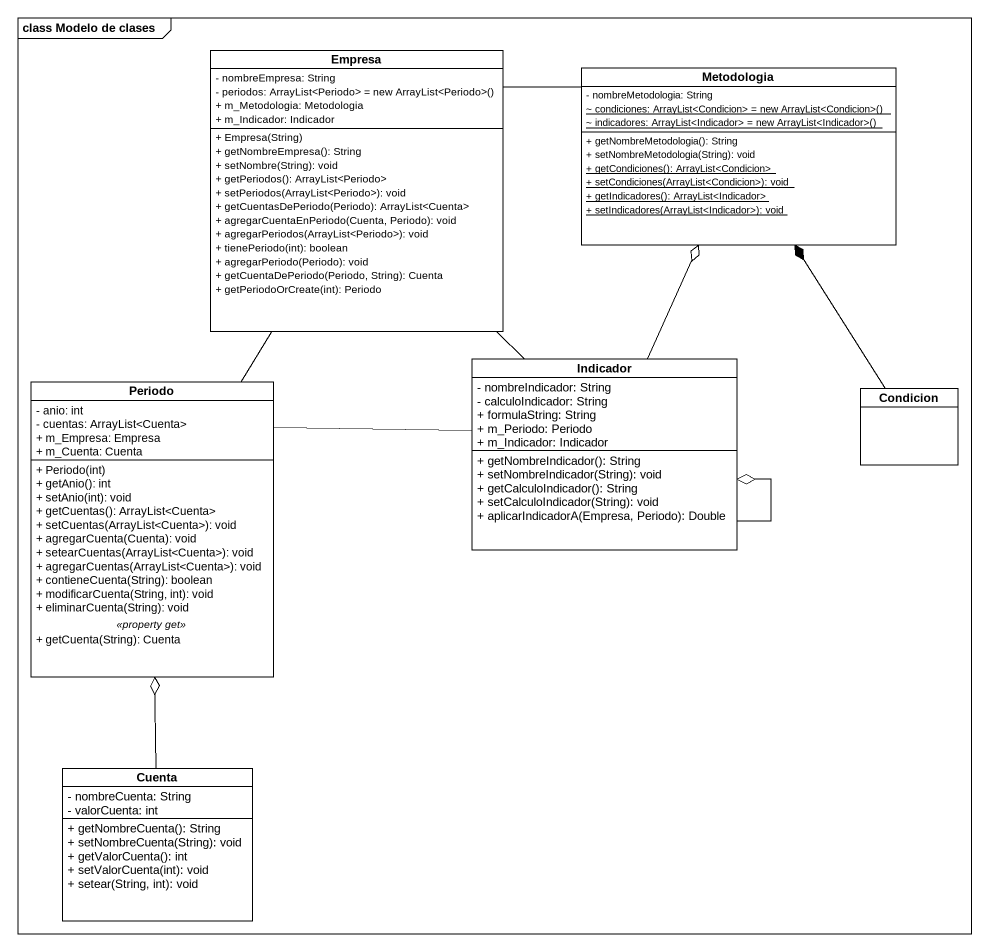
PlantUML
@startuml
mainframe class Modelo de clases
hide circle
hide empty members
skinparam classAttributeIconSize 0
class Empresa {
  - nombreEmpresa: String
  {field} - periodos: ArrayList<Periodo> = new ArrayList<Periodo>()
  + m_Metodologia: Metodologia
  + m_Indicador: Indicador
  + Empresa(String)
  + getNombreEmpresa(): String
  + setNombre(String): void
  + getPeriodos(): ArrayList<Periodo>
  + setPeriodos(ArrayList<Periodo>): void
  + getCuentasDePeriodo(Periodo): ArrayList<Cuenta>
  + agregarCuentaEnPeriodo(Cuenta, Periodo): void
  + agregarPeriodos(ArrayList<Periodo>): void
  + tienePeriodo(int): boolean
  + agregarPeriodo(Periodo): void
  + getCuentaDePeriodo(Periodo, String): Cuenta
  + getPeriodoOrCreate(int): Periodo
}
class Metodologia {
  - nombreMetodologia: String
  {static} {field} ~ condiciones: ArrayList<Condicion> = new ArrayList<Condicion>()
  {static} {field} ~ indicadores: ArrayList<Indicador> = new ArrayList<Indicador>()
  + getNombreMetodologia(): String
  + setNombreMetodologia(String): void
  {static} + getCondiciones(): ArrayList<Condicion>
  {static} + setCondiciones(ArrayList<Condicion>): void
  {static} + getIndicadores(): ArrayList<Indicador>
  {static} + setIndicadores(ArrayList<Indicador>): void
}
class Periodo {
  - anio: int
  - cuentas: ArrayList<Cuenta>
  + m_Empresa: Empresa
  + m_Cuenta: Cuenta
  --
  + Periodo(int)
  + getAnio(): int
  + setAnio(int): void
  + getCuentas(): ArrayList<Cuenta>
  + setCuentas(ArrayList<Cuenta>): void
  + agregarCuenta(Cuenta): void
  + setearCuentas(ArrayList<Cuenta>): void
  + agregarCuentas(ArrayList<Cuenta>): void
  + contieneCuenta(String): boolean
  + modificarCuenta(String, int): void
  + eliminarCuenta(String): void
  .. <<property get>> ..
  + getCuenta(String): Cuenta
}
class Indicador {
  - nombreIndicador: String
  - calculoIndicador: String
  + formulaString: String
  + m_Periodo: Periodo
  + m_Indicador: Indicador
  + getNombreIndicador(): String
  + setNombreIndicador(String): void
  + getCalculoIndicador(): String
  + setCalculoIndicador(String): void
  + aplicarIndicadorA(Empresa, Periodo): Double
}
class Condicion
class Cuenta {
  - nombreCuenta: String
  - valorCuenta: int
  + getNombreCuenta(): String
  + setNombreCuenta(String): void
  + getValorCuenta(): int
  + setValorCuenta(int): void
  + setear(String, int): void
}
Empresa -right- Metodologia
Empresa -- Indicador
Periodo -up- Empresa
Indicador -up-o Metodologia
Indicador -left- Periodo
Indicador --o Indicador
Condicion -up-* Metodologia
Cuenta -up-o Periodo
@enduml
